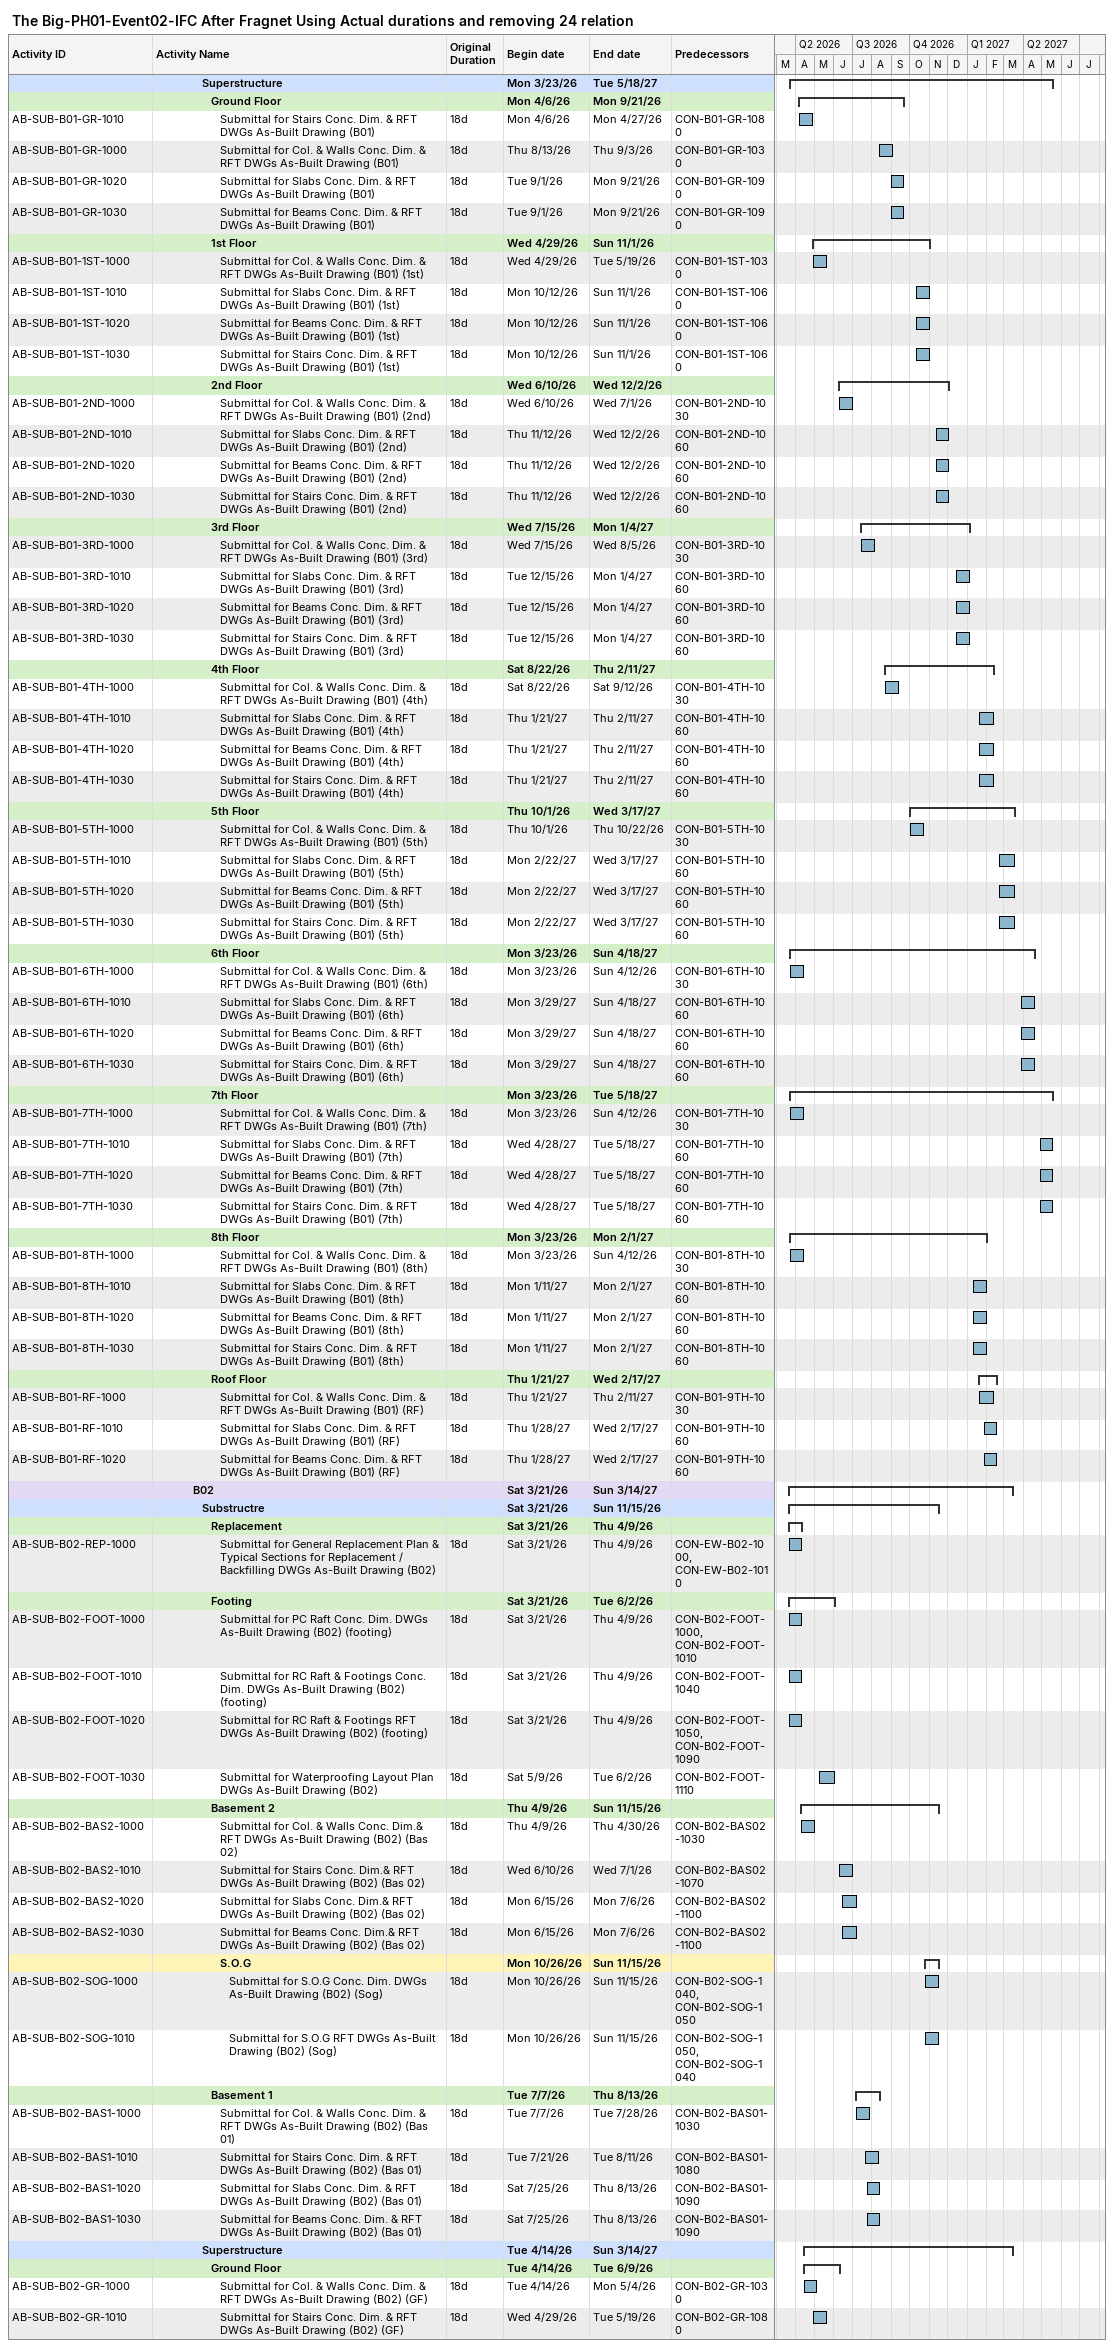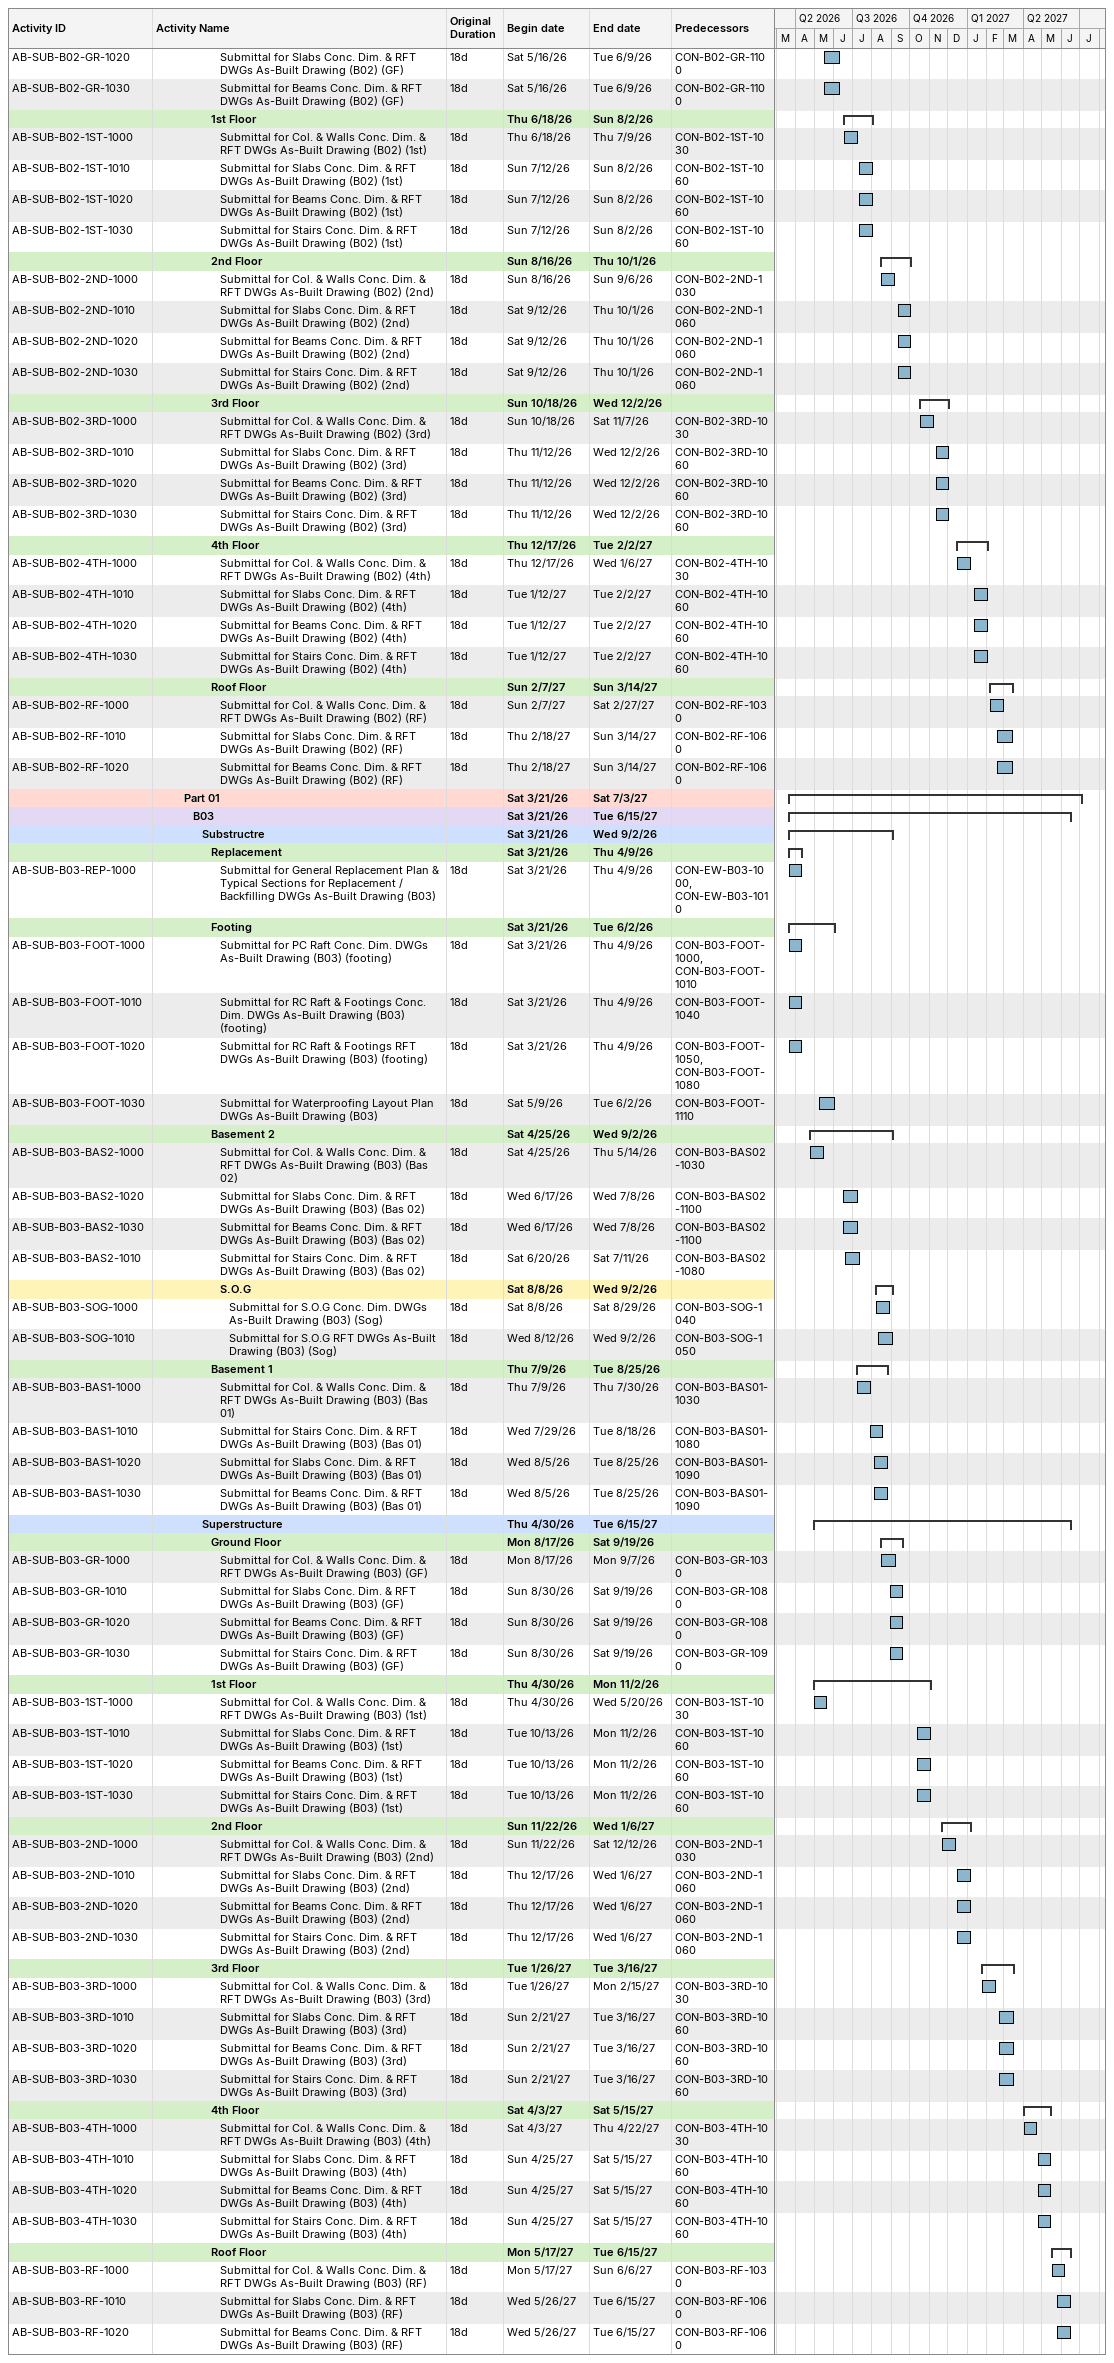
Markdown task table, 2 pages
The Big-PH01-Event02-IFC After Fragnet Using Actual durations and removing 24 relation

| ID | Level | Task | Original duration | Start | Finish | Predecessors |
|---|---|---|---|---|---|---|
|  | 6 | **Superstructure** |  | 2026-03-23 | 2027-05-18 |  |
|  | 7 | **Ground Floor** |  | 2026-04-06 | 2026-09-21 |  |
| AB-SUB-B01-GR-1010 | 8 | Submittal for Stairs Conc. Dim. & RFT DWGs As-Built Drawing (B01) | 18d | 2026-04-06 | 2026-04-27 | CON-B01-GR-1080 |
| AB-SUB-B01-GR-1000 | 8 | Submittal for Col. & Walls Conc. Dim. & RFT DWGs As-Built Drawing (B01) | 18d | 2026-08-13 | 2026-09-03 | CON-B01-GR-1030 |
| AB-SUB-B01-GR-1020 | 8 | Submittal for Slabs Conc. Dim. & RFT DWGs As-Built Drawing (B01) | 18d | 2026-09-01 | 2026-09-21 | CON-B01-GR-1090 |
| AB-SUB-B01-GR-1030 | 8 | Submittal for Beams Conc. Dim. & RFT DWGs As-Built Drawing (B01) | 18d | 2026-09-01 | 2026-09-21 | CON-B01-GR-1090 |
|  | 7 | **1st Floor** |  | 2026-04-29 | 2026-11-01 |  |
| AB-SUB-B01-1ST-1000 | 8 | Submittal for Col. & Walls Conc. Dim. & RFT DWGs As-Built Drawing (B01) (1st) | 18d | 2026-04-29 | 2026-05-19 | CON-B01-1ST-1030 |
| AB-SUB-B01-1ST-1010 | 8 | Submittal for Slabs Conc. Dim. & RFT DWGs As-Built Drawing (B01) (1st) | 18d | 2026-10-12 | 2026-11-01 | CON-B01-1ST-1060 |
| AB-SUB-B01-1ST-1020 | 8 | Submittal for Beams Conc. Dim. & RFT DWGs As-Built Drawing (B01) (1st) | 18d | 2026-10-12 | 2026-11-01 | CON-B01-1ST-1060 |
| AB-SUB-B01-1ST-1030 | 8 | Submittal for Stairs Conc. Dim. & RFT DWGs As-Built Drawing (B01) (1st) | 18d | 2026-10-12 | 2026-11-01 | CON-B01-1ST-1060 |
|  | 7 | **2nd Floor** |  | 2026-06-10 | 2026-12-02 |  |
| AB-SUB-B01-2ND-1000 | 8 | Submittal for Col. & Walls Conc. Dim. & RFT DWGs As-Built Drawing (B01) (2nd) | 18d | 2026-06-10 | 2026-07-01 | CON-B01-2ND-1030 |
| AB-SUB-B01-2ND-1010 | 8 | Submittal for Slabs Conc. Dim. & RFT DWGs As-Built Drawing (B01) (2nd) | 18d | 2026-11-12 | 2026-12-02 | CON-B01-2ND-1060 |
| AB-SUB-B01-2ND-1020 | 8 | Submittal for Beams Conc. Dim. & RFT DWGs As-Built Drawing (B01) (2nd) | 18d | 2026-11-12 | 2026-12-02 | CON-B01-2ND-1060 |
| AB-SUB-B01-2ND-1030 | 8 | Submittal for Stairs Conc. Dim. & RFT DWGs As-Built Drawing (B01) (2nd) | 18d | 2026-11-12 | 2026-12-02 | CON-B01-2ND-1060 |
|  | 7 | **3rd Floor** |  | 2026-07-15 | 2027-01-04 |  |
| AB-SUB-B01-3RD-1000 | 8 | Submittal for Col. & Walls Conc. Dim. & RFT DWGs As-Built Drawing (B01) (3rd) | 18d | 2026-07-15 | 2026-08-05 | CON-B01-3RD-1030 |
| AB-SUB-B01-3RD-1010 | 8 | Submittal for Slabs Conc. Dim. & RFT DWGs As-Built Drawing (B01) (3rd) | 18d | 2026-12-15 | 2027-01-04 | CON-B01-3RD-1060 |
| AB-SUB-B01-3RD-1020 | 8 | Submittal for Beams Conc. Dim. & RFT DWGs As-Built Drawing (B01) (3rd) | 18d | 2026-12-15 | 2027-01-04 | CON-B01-3RD-1060 |
| AB-SUB-B01-3RD-1030 | 8 | Submittal for Stairs Conc. Dim. & RFT DWGs As-Built Drawing (B01) (3rd) | 18d | 2026-12-15 | 2027-01-04 | CON-B01-3RD-1060 |
|  | 7 | **4th Floor** |  | 2026-08-22 | 2027-02-11 |  |
| AB-SUB-B01-4TH-1000 | 8 | Submittal for Col. & Walls Conc. Dim. & RFT DWGs As-Built Drawing (B01) (4th) | 18d | 2026-08-22 | 2026-09-12 | CON-B01-4TH-1030 |
| AB-SUB-B01-4TH-1010 | 8 | Submittal for Slabs Conc. Dim. & RFT DWGs As-Built Drawing (B01) (4th) | 18d | 2027-01-21 | 2027-02-11 | CON-B01-4TH-1060 |
| AB-SUB-B01-4TH-1020 | 8 | Submittal for Beams Conc. Dim. & RFT DWGs As-Built Drawing (B01) (4th) | 18d | 2027-01-21 | 2027-02-11 | CON-B01-4TH-1060 |
| AB-SUB-B01-4TH-1030 | 8 | Submittal for Stairs Conc. Dim. & RFT DWGs As-Built Drawing (B01) (4th) | 18d | 2027-01-21 | 2027-02-11 | CON-B01-4TH-1060 |
|  | 7 | **5th Floor** |  | 2026-10-01 | 2027-03-17 |  |
| AB-SUB-B01-5TH-1000 | 8 | Submittal for Col. & Walls Conc. Dim. & RFT DWGs As-Built Drawing (B01) (5th) | 18d | 2026-10-01 | 2026-10-22 | CON-B01-5TH-1030 |
| AB-SUB-B01-5TH-1010 | 8 | Submittal for Slabs Conc. Dim. & RFT DWGs As-Built Drawing (B01) (5th) | 18d | 2027-02-22 | 2027-03-17 | CON-B01-5TH-1060 |
| AB-SUB-B01-5TH-1020 | 8 | Submittal for Beams Conc. Dim. & RFT DWGs As-Built Drawing (B01) (5th) | 18d | 2027-02-22 | 2027-03-17 | CON-B01-5TH-1060 |
| AB-SUB-B01-5TH-1030 | 8 | Submittal for Stairs Conc. Dim. & RFT DWGs As-Built Drawing (B01) (5th) | 18d | 2027-02-22 | 2027-03-17 | CON-B01-5TH-1060 |
|  | 7 | **6th Floor** |  | 2026-03-23 | 2027-04-18 |  |
| AB-SUB-B01-6TH-1000 | 8 | Submittal for Col. & Walls Conc. Dim. & RFT DWGs As-Built Drawing (B01) (6th) | 18d | 2026-03-23 | 2026-04-12 | CON-B01-6TH-1030 |
| AB-SUB-B01-6TH-1010 | 8 | Submittal for Slabs Conc. Dim. & RFT DWGs As-Built Drawing (B01) (6th) | 18d | 2027-03-29 | 2027-04-18 | CON-B01-6TH-1060 |
| AB-SUB-B01-6TH-1020 | 8 | Submittal for Beams Conc. Dim. & RFT DWGs As-Built Drawing (B01) (6th) | 18d | 2027-03-29 | 2027-04-18 | CON-B01-6TH-1060 |
| AB-SUB-B01-6TH-1030 | 8 | Submittal for Stairs Conc. Dim. & RFT DWGs As-Built Drawing (B01) (6th) | 18d | 2027-03-29 | 2027-04-18 | CON-B01-6TH-1060 |
|  | 7 | **7th Floor** |  | 2026-03-23 | 2027-05-18 |  |
| AB-SUB-B01-7TH-1000 | 8 | Submittal for Col. & Walls Conc. Dim. & RFT DWGs As-Built Drawing (B01) (7th) | 18d | 2026-03-23 | 2026-04-12 | CON-B01-7TH-1030 |
| AB-SUB-B01-7TH-1010 | 8 | Submittal for Slabs Conc. Dim. & RFT DWGs As-Built Drawing (B01) (7th) | 18d | 2027-04-28 | 2027-05-18 | CON-B01-7TH-1060 |
| AB-SUB-B01-7TH-1020 | 8 | Submittal for Beams Conc. Dim. & RFT DWGs As-Built Drawing (B01) (7th) | 18d | 2027-04-28 | 2027-05-18 | CON-B01-7TH-1060 |
| AB-SUB-B01-7TH-1030 | 8 | Submittal for Stairs Conc. Dim. & RFT DWGs As-Built Drawing (B01) (7th) | 18d | 2027-04-28 | 2027-05-18 | CON-B01-7TH-1060 |
|  | 7 | **8th Floor** |  | 2026-03-23 | 2027-02-01 |  |
| AB-SUB-B01-8TH-1000 | 8 | Submittal for Col. & Walls Conc. Dim. & RFT DWGs As-Built Drawing (B01) (8th) | 18d | 2026-03-23 | 2026-04-12 | CON-B01-8TH-1030 |
| AB-SUB-B01-8TH-1010 | 8 | Submittal for Slabs Conc. Dim. & RFT DWGs As-Built Drawing (B01) (8th) | 18d | 2027-01-11 | 2027-02-01 | CON-B01-8TH-1060 |
| AB-SUB-B01-8TH-1020 | 8 | Submittal for Beams Conc. Dim. & RFT DWGs As-Built Drawing (B01) (8th) | 18d | 2027-01-11 | 2027-02-01 | CON-B01-8TH-1060 |
| AB-SUB-B01-8TH-1030 | 8 | Submittal for Stairs Conc. Dim. & RFT DWGs As-Built Drawing (B01) (8th) | 18d | 2027-01-11 | 2027-02-01 | CON-B01-8TH-1060 |
|  | 7 | **Roof Floor** |  | 2027-01-21 | 2027-02-17 |  |
| AB-SUB-B01-RF-1000 | 8 | Submittal for Col. & Walls Conc. Dim. & RFT DWGs As-Built Drawing (B01) (RF) | 18d | 2027-01-21 | 2027-02-11 | CON-B01-9TH-1030 |
| AB-SUB-B01-RF-1010 | 8 | Submittal for Slabs Conc. Dim. & RFT DWGs As-Built Drawing (B01) (RF) | 18d | 2027-01-28 | 2027-02-17 | CON-B01-9TH-1060 |
| AB-SUB-B01-RF-1020 | 8 | Submittal for Beams Conc. Dim. & RFT DWGs As-Built Drawing (B01) (RF) | 18d | 2027-01-28 | 2027-02-17 | CON-B01-9TH-1060 |
|  | 5 | **B02** |  | 2026-03-21 | 2027-03-14 |  |
|  | 6 | **Substructre** |  | 2026-03-21 | 2026-11-15 |  |
|  | 7 | **Replacement** |  | 2026-03-21 | 2026-04-09 |  |
| AB-SUB-B02-REP-1000 | 8 | Submittal for General Replacement Plan & Typical Sections for Replacement / Backfilling DWGs As-Built Drawing (B02) | 18d | 2026-03-21 | 2026-04-09 | CON-EW-B02-1000, CON-EW-B02-1010 |
|  | 7 | **Footing** |  | 2026-03-21 | 2026-06-02 |  |
| AB-SUB-B02-FOOT-1000 | 8 | Submittal for PC Raft Conc. Dim. DWGs As-Built Drawing (B02) (footing) | 18d | 2026-03-21 | 2026-04-09 | CON-B02-FOOT-1000, CON-B02-FOOT-1010 |
| AB-SUB-B02-FOOT-1010 | 8 | Submittal for RC Raft & Footings Conc. Dim. DWGs As-Built Drawing (B02) (footing) | 18d | 2026-03-21 | 2026-04-09 | CON-B02-FOOT-1040 |
| AB-SUB-B02-FOOT-1020 | 8 | Submittal for RC Raft & Footings RFT DWGs As-Built Drawing (B02) (footing) | 18d | 2026-03-21 | 2026-04-09 | CON-B02-FOOT-1050, CON-B02-FOOT-1090 |
| AB-SUB-B02-FOOT-1030 | 8 | Submittal for Waterproofing Layout Plan DWGs As-Built Drawing (B02) | 18d | 2026-05-09 | 2026-06-02 | CON-B02-FOOT-1110 |
|  | 7 | **Basement 2** |  | 2026-04-09 | 2026-11-15 |  |
| AB-SUB-B02-BAS2-1000 | 8 | Submittal for Col. & Walls Conc. Dim.& RFT DWGs As-Built Drawing (B02) (Bas 02) | 18d | 2026-04-09 | 2026-04-30 | CON-B02-BAS02-1030 |
| AB-SUB-B02-BAS2-1010 | 8 | Submittal for Stairs Conc. Dim.& RFT DWGs As-Built Drawing (B02) (Bas 02) | 18d | 2026-06-10 | 2026-07-01 | CON-B02-BAS02-1070 |
| AB-SUB-B02-BAS2-1020 | 8 | Submittal for Slabs Conc. Dim.& RFT DWGs As-Built Drawing (B02) (Bas 02) | 18d | 2026-06-15 | 2026-07-06 | CON-B02-BAS02-1100 |
| AB-SUB-B02-BAS2-1030 | 8 | Submittal for Beams Conc. Dim.& RFT DWGs As-Built Drawing (B02) (Bas 02) | 18d | 2026-06-15 | 2026-07-06 | CON-B02-BAS02-1100 |
|  | 8 | **S.O.G** |  | 2026-10-26 | 2026-11-15 |  |
| AB-SUB-B02-SOG-1000 | 9 | Submittal for S.O.G Conc. Dim. DWGs As-Built Drawing (B02) (Sog) | 18d | 2026-10-26 | 2026-11-15 | CON-B02-SOG-1040, CON-B02-SOG-1050 |
| AB-SUB-B02-SOG-1010 | 9 | Submittal for S.O.G RFT DWGs As-Built Drawing (B02) (Sog) | 18d | 2026-10-26 | 2026-11-15 | CON-B02-SOG-1050, CON-B02-SOG-1040 |
|  | 7 | **Basement 1** |  | 2026-07-07 | 2026-08-13 |  |
| AB-SUB-B02-BAS1-1000 | 8 | Submittal for Col. & Walls Conc. Dim. & RFT DWGs As-Built Drawing (B02) (Bas 01) | 18d | 2026-07-07 | 2026-07-28 | CON-B02-BAS01-1030 |
| AB-SUB-B02-BAS1-1010 | 8 | Submittal for Stairs Conc. Dim. & RFT DWGs As-Built Drawing (B02) (Bas 01) | 18d | 2026-07-21 | 2026-08-11 | CON-B02-BAS01-1080 |
| AB-SUB-B02-BAS1-1020 | 8 | Submittal for Slabs Conc. Dim. & RFT DWGs As-Built Drawing (B02) (Bas 01) | 18d | 2026-07-25 | 2026-08-13 | CON-B02-BAS01-1090 |
| AB-SUB-B02-BAS1-1030 | 8 | Submittal for Beams Conc. Dim. & RFT DWGs As-Built Drawing (B02) (Bas 01) | 18d | 2026-07-25 | 2026-08-13 | CON-B02-BAS01-1090 |
|  | 6 | **Superstructure** |  | 2026-04-14 | 2027-03-14 |  |
|  | 7 | **Ground Floor** |  | 2026-04-14 | 2026-06-09 |  |
| AB-SUB-B02-GR-1000 | 8 | Submittal for Col. & Walls Conc. Dim. & RFT DWGs As-Built Drawing (B02) (GF) | 18d | 2026-04-14 | 2026-05-04 | CON-B02-GR-1030 |
| AB-SUB-B02-GR-1010 | 8 | Submittal for Stairs Conc. Dim. & RFT DWGs As-Built Drawing (B02) (GF) | 18d | 2026-04-29 | 2026-05-19 | CON-B02-GR-1080 |
| AB-SUB-B02-GR-1020 | 8 | Submittal for Slabs Conc. Dim. & RFT DWGs As-Built Drawing (B02) (GF) | 18d | 2026-05-16 | 2026-06-09 | CON-B02-GR-1100 |
| AB-SUB-B02-GR-1030 | 8 | Submittal for Beams Conc. Dim. & RFT DWGs As-Built Drawing (B02) (GF) | 18d | 2026-05-16 | 2026-06-09 | CON-B02-GR-1100 |
|  | 7 | **1st Floor** |  | 2026-06-18 | 2026-08-02 |  |
| AB-SUB-B02-1ST-1000 | 8 | Submittal for Col. & Walls Conc. Dim. & RFT DWGs As-Built Drawing (B02) (1st) | 18d | 2026-06-18 | 2026-07-09 | CON-B02-1ST-1030 |
| AB-SUB-B02-1ST-1010 | 8 | Submittal for Slabs Conc. Dim. & RFT DWGs As-Built Drawing (B02) (1st) | 18d | 2026-07-12 | 2026-08-02 | CON-B02-1ST-1060 |
| AB-SUB-B02-1ST-1020 | 8 | Submittal for Beams Conc. Dim. & RFT DWGs As-Built Drawing (B02) (1st) | 18d | 2026-07-12 | 2026-08-02 | CON-B02-1ST-1060 |
| AB-SUB-B02-1ST-1030 | 8 | Submittal for Stairs Conc. Dim. & RFT DWGs As-Built Drawing (B02) (1st) | 18d | 2026-07-12 | 2026-08-02 | CON-B02-1ST-1060 |
|  | 7 | **2nd Floor** |  | 2026-08-16 | 2026-10-01 |  |
| AB-SUB-B02-2ND-1000 | 8 | Submittal for Col. & Walls Conc. Dim. & RFT DWGs As-Built Drawing (B02) (2nd) | 18d | 2026-08-16 | 2026-09-06 | CON-B02-2ND-1030 |
| AB-SUB-B02-2ND-1010 | 8 | Submittal for Slabs Conc. Dim. & RFT DWGs As-Built Drawing (B02) (2nd) | 18d | 2026-09-12 | 2026-10-01 | CON-B02-2ND-1060 |
| AB-SUB-B02-2ND-1020 | 8 | Submittal for Beams Conc. Dim. & RFT DWGs As-Built Drawing (B02) (2nd) | 18d | 2026-09-12 | 2026-10-01 | CON-B02-2ND-1060 |
| AB-SUB-B02-2ND-1030 | 8 | Submittal for Stairs Conc. Dim. & RFT DWGs As-Built Drawing (B02) (2nd) | 18d | 2026-09-12 | 2026-10-01 | CON-B02-2ND-1060 |
|  | 7 | **3rd Floor** |  | 2026-10-18 | 2026-12-02 |  |
| AB-SUB-B02-3RD-1000 | 8 | Submittal for Col. & Walls Conc. Dim. & RFT DWGs As-Built Drawing (B02) (3rd) | 18d | 2026-10-18 | 2026-11-07 | CON-B02-3RD-1030 |
| AB-SUB-B02-3RD-1010 | 8 | Submittal for Slabs Conc. Dim. & RFT DWGs As-Built Drawing (B02) (3rd) | 18d | 2026-11-12 | 2026-12-02 | CON-B02-3RD-1060 |
| AB-SUB-B02-3RD-1020 | 8 | Submittal for Beams Conc. Dim. & RFT DWGs As-Built Drawing (B02) (3rd) | 18d | 2026-11-12 | 2026-12-02 | CON-B02-3RD-1060 |
| AB-SUB-B02-3RD-1030 | 8 | Submittal for Stairs Conc. Dim. & RFT DWGs As-Built Drawing (B02) (3rd) | 18d | 2026-11-12 | 2026-12-02 | CON-B02-3RD-1060 |
|  | 7 | **4th Floor** |  | 2026-12-17 | 2027-02-02 |  |
| AB-SUB-B02-4TH-1000 | 8 | Submittal for Col. & Walls Conc. Dim. & RFT DWGs As-Built Drawing (B02) (4th) | 18d | 2026-12-17 | 2027-01-06 | CON-B02-4TH-1030 |
| AB-SUB-B02-4TH-1010 | 8 | Submittal for Slabs Conc. Dim. & RFT DWGs As-Built Drawing (B02) (4th) | 18d | 2027-01-12 | 2027-02-02 | CON-B02-4TH-1060 |
| AB-SUB-B02-4TH-1020 | 8 | Submittal for Beams Conc. Dim. & RFT DWGs As-Built Drawing (B02) (4th) | 18d | 2027-01-12 | 2027-02-02 | CON-B02-4TH-1060 |
| AB-SUB-B02-4TH-1030 | 8 | Submittal for Stairs Conc. Dim. & RFT DWGs As-Built Drawing (B02) (4th) | 18d | 2027-01-12 | 2027-02-02 | CON-B02-4TH-1060 |
|  | 7 | **Roof Floor** |  | 2027-02-07 | 2027-03-14 |  |
| AB-SUB-B02-RF-1000 | 8 | Submittal for Col. & Walls Conc. Dim. & RFT DWGs As-Built Drawing (B02) (RF) | 18d | 2027-02-07 | 2027-02-27 | CON-B02-RF-1030 |
| AB-SUB-B02-RF-1010 | 8 | Submittal for Slabs Conc. Dim. & RFT DWGs As-Built Drawing (B02) (RF) | 18d | 2027-02-18 | 2027-03-14 | CON-B02-RF-1060 |
| AB-SUB-B02-RF-1020 | 8 | Submittal for Beams Conc. Dim. & RFT DWGs As-Built Drawing (B02) (RF) | 18d | 2027-02-18 | 2027-03-14 | CON-B02-RF-1060 |
|  | 4 | **Part 01** |  | 2026-03-21 | 2027-07-03 |  |
|  | 5 | **B03** |  | 2026-03-21 | 2027-06-15 |  |
|  | 6 | **Substructre** |  | 2026-03-21 | 2026-09-02 |  |
|  | 7 | **Replacement** |  | 2026-03-21 | 2026-04-09 |  |
| AB-SUB-B03-REP-1000 | 8 | Submittal for General Replacement Plan & Typical Sections for Replacement / Backfilling DWGs As-Built Drawing (B03) | 18d | 2026-03-21 | 2026-04-09 | CON-EW-B03-1000, CON-EW-B03-1010 |
|  | 7 | **Footing** |  | 2026-03-21 | 2026-06-02 |  |
| AB-SUB-B03-FOOT-1000 | 8 | Submittal for PC Raft Conc. Dim. DWGs As-Built Drawing (B03) (footing) | 18d | 2026-03-21 | 2026-04-09 | CON-B03-FOOT-1000, CON-B03-FOOT-1010 |
| AB-SUB-B03-FOOT-1010 | 8 | Submittal for RC Raft & Footings Conc. Dim. DWGs As-Built Drawing (B03) (footing) | 18d | 2026-03-21 | 2026-04-09 | CON-B03-FOOT-1040 |
| AB-SUB-B03-FOOT-1020 | 8 | Submittal for RC Raft & Footings RFT DWGs As-Built Drawing (B03) (footing) | 18d | 2026-03-21 | 2026-04-09 | CON-B03-FOOT-1050, CON-B03-FOOT-1080 |
| AB-SUB-B03-FOOT-1030 | 8 | Submittal for Waterproofing Layout Plan DWGs As-Built Drawing (B03) | 18d | 2026-05-09 | 2026-06-02 | CON-B03-FOOT-1110 |
|  | 7 | **Basement 2** |  | 2026-04-25 | 2026-09-02 |  |
| AB-SUB-B03-BAS2-1000 | 8 | Submittal for Col. & Walls Conc. Dim. & RFT DWGs As-Built Drawing (B03) (Bas 02) | 18d | 2026-04-25 | 2026-05-14 | CON-B03-BAS02-1030 |
| AB-SUB-B03-BAS2-1020 | 8 | Submittal for Slabs Conc. Dim. & RFT DWGs As-Built Drawing (B03) (Bas 02) | 18d | 2026-06-17 | 2026-07-08 | CON-B03-BAS02-1100 |
| AB-SUB-B03-BAS2-1030 | 8 | Submittal for Beams Conc. Dim. & RFT DWGs As-Built Drawing (B03) (Bas 02) | 18d | 2026-06-17 | 2026-07-08 | CON-B03-BAS02-1100 |
| AB-SUB-B03-BAS2-1010 | 8 | Submittal for Stairs Conc. Dim. & RFT DWGs As-Built Drawing (B03) (Bas 02) | 18d | 2026-06-20 | 2026-07-11 | CON-B03-BAS02-1080 |
|  | 8 | **S.O.G** |  | 2026-08-08 | 2026-09-02 |  |
| AB-SUB-B03-SOG-1000 | 9 | Submittal for S.O.G Conc. Dim. DWGs As-Built Drawing (B03) (Sog) | 18d | 2026-08-08 | 2026-08-29 | CON-B03-SOG-1040 |
| AB-SUB-B03-SOG-1010 | 9 | Submittal for S.O.G RFT DWGs As-Built Drawing (B03) (Sog) | 18d | 2026-08-12 | 2026-09-02 | CON-B03-SOG-1050 |
|  | 7 | **Basement 1** |  | 2026-07-09 | 2026-08-25 |  |
| AB-SUB-B03-BAS1-1000 | 8 | Submittal for Col. & Walls Conc. Dim. & RFT DWGs As-Built Drawing (B03) (Bas 01) | 18d | 2026-07-09 | 2026-07-30 | CON-B03-BAS01-1030 |
| AB-SUB-B03-BAS1-1010 | 8 | Submittal for Stairs Conc. Dim. & RFT DWGs As-Built Drawing (B03) (Bas 01) | 18d | 2026-07-29 | 2026-08-18 | CON-B03-BAS01-1080 |
| AB-SUB-B03-BAS1-1020 | 8 | Submittal for Slabs Conc. Dim. & RFT DWGs As-Built Drawing (B03) (Bas 01) | 18d | 2026-08-05 | 2026-08-25 | CON-B03-BAS01-1090 |
| AB-SUB-B03-BAS1-1030 | 8 | Submittal for Beams Conc. Dim. & RFT DWGs As-Built Drawing (B03) (Bas 01) | 18d | 2026-08-05 | 2026-08-25 | CON-B03-BAS01-1090 |
|  | 6 | **Superstructure** |  | 2026-04-30 | 2027-06-15 |  |
|  | 7 | **Ground Floor** |  | 2026-08-17 | 2026-09-19 |  |
| AB-SUB-B03-GR-1000 | 8 | Submittal for Col. & Walls Conc. Dim. & RFT DWGs As-Built Drawing (B03) (GF) | 18d | 2026-08-17 | 2026-09-07 | CON-B03-GR-1030 |
| AB-SUB-B03-GR-1010 | 8 | Submittal for Slabs Conc. Dim. & RFT DWGs As-Built Drawing (B03) (GF) | 18d | 2026-08-30 | 2026-09-19 | CON-B03-GR-1080 |
| AB-SUB-B03-GR-1020 | 8 | Submittal for Beams Conc. Dim. & RFT DWGs As-Built Drawing (B03) (GF) | 18d | 2026-08-30 | 2026-09-19 | CON-B03-GR-1080 |
| AB-SUB-B03-GR-1030 | 8 | Submittal for Stairs Conc. Dim. & RFT DWGs As-Built Drawing (B03) (GF) | 18d | 2026-08-30 | 2026-09-19 | CON-B03-GR-1090 |
|  | 7 | **1st Floor** |  | 2026-04-30 | 2026-11-02 |  |
| AB-SUB-B03-1ST-1000 | 8 | Submittal for Col. & Walls Conc. Dim. & RFT DWGs As-Built Drawing (B03) (1st) | 18d | 2026-04-30 | 2026-05-20 | CON-B03-1ST-1030 |
| AB-SUB-B03-1ST-1010 | 8 | Submittal for Slabs Conc. Dim. & RFT DWGs As-Built Drawing (B03) (1st) | 18d | 2026-10-13 | 2026-11-02 | CON-B03-1ST-1060 |
| AB-SUB-B03-1ST-1020 | 8 | Submittal for Beams Conc. Dim. & RFT DWGs As-Built Drawing (B03) (1st) | 18d | 2026-10-13 | 2026-11-02 | CON-B03-1ST-1060 |
| AB-SUB-B03-1ST-1030 | 8 | Submittal for Stairs Conc. Dim. & RFT DWGs As-Built Drawing (B03) (1st) | 18d | 2026-10-13 | 2026-11-02 | CON-B03-1ST-1060 |
|  | 7 | **2nd Floor** |  | 2026-11-22 | 2027-01-06 |  |
| AB-SUB-B03-2ND-1000 | 8 | Submittal for Col. & Walls Conc. Dim. & RFT DWGs As-Built Drawing (B03) (2nd) | 18d | 2026-11-22 | 2026-12-12 | CON-B03-2ND-1030 |
| AB-SUB-B03-2ND-1010 | 8 | Submittal for Slabs Conc. Dim. & RFT DWGs As-Built Drawing (B03) (2nd) | 18d | 2026-12-17 | 2027-01-06 | CON-B03-2ND-1060 |
| AB-SUB-B03-2ND-1020 | 8 | Submittal for Beams Conc. Dim. & RFT DWGs As-Built Drawing (B03) (2nd) | 18d | 2026-12-17 | 2027-01-06 | CON-B03-2ND-1060 |
| AB-SUB-B03-2ND-1030 | 8 | Submittal for Stairs Conc. Dim. & RFT DWGs As-Built Drawing (B03) (2nd) | 18d | 2026-12-17 | 2027-01-06 | CON-B03-2ND-1060 |
|  | 7 | **3rd Floor** |  | 2027-01-26 | 2027-03-16 |  |
| AB-SUB-B03-3RD-1000 | 8 | Submittal for Col. & Walls Conc. Dim. & RFT DWGs As-Built Drawing (B03) (3rd) | 18d | 2027-01-26 | 2027-02-15 | CON-B03-3RD-1030 |
| AB-SUB-B03-3RD-1010 | 8 | Submittal for Slabs Conc. Dim. & RFT DWGs As-Built Drawing (B03) (3rd) | 18d | 2027-02-21 | 2027-03-16 | CON-B03-3RD-1060 |
| AB-SUB-B03-3RD-1020 | 8 | Submittal for Beams Conc. Dim. & RFT DWGs As-Built Drawing (B03) (3rd) | 18d | 2027-02-21 | 2027-03-16 | CON-B03-3RD-1060 |
| AB-SUB-B03-3RD-1030 | 8 | Submittal for Stairs Conc. Dim. & RFT DWGs As-Built Drawing (B03) (3rd) | 18d | 2027-02-21 | 2027-03-16 | CON-B03-3RD-1060 |
|  | 7 | **4th Floor** |  | 2027-04-03 | 2027-05-15 |  |
| AB-SUB-B03-4TH-1000 | 8 | Submittal for Col. & Walls Conc. Dim. & RFT DWGs As-Built Drawing (B03) (4th) | 18d | 2027-04-03 | 2027-04-22 | CON-B03-4TH-1030 |
| AB-SUB-B03-4TH-1010 | 8 | Submittal for Slabs Conc. Dim. & RFT DWGs As-Built Drawing (B03) (4th) | 18d | 2027-04-25 | 2027-05-15 | CON-B03-4TH-1060 |
| AB-SUB-B03-4TH-1020 | 8 | Submittal for Beams Conc. Dim. & RFT DWGs As-Built Drawing (B03) (4th) | 18d | 2027-04-25 | 2027-05-15 | CON-B03-4TH-1060 |
| AB-SUB-B03-4TH-1030 | 8 | Submittal for Stairs Conc. Dim. & RFT DWGs As-Built Drawing (B03) (4th) | 18d | 2027-04-25 | 2027-05-15 | CON-B03-4TH-1060 |
|  | 7 | **Roof Floor** |  | 2027-05-17 | 2027-06-15 |  |
| AB-SUB-B03-RF-1000 | 8 | Submittal for Col. & Walls Conc. Dim. & RFT DWGs As-Built Drawing (B03) (RF) | 18d | 2027-05-17 | 2027-06-06 | CON-B03-RF-1030 |
| AB-SUB-B03-RF-1010 | 8 | Submittal for Slabs Conc. Dim. & RFT DWGs As-Built Drawing (B03) (RF) | 18d | 2027-05-26 | 2027-06-15 | CON-B03-RF-1060 |
| AB-SUB-B03-RF-1020 | 8 | Submittal for Beams Conc. Dim. & RFT DWGs As-Built Drawing (B03) (RF) | 18d | 2027-05-26 | 2027-06-15 | CON-B03-RF-1060 |
